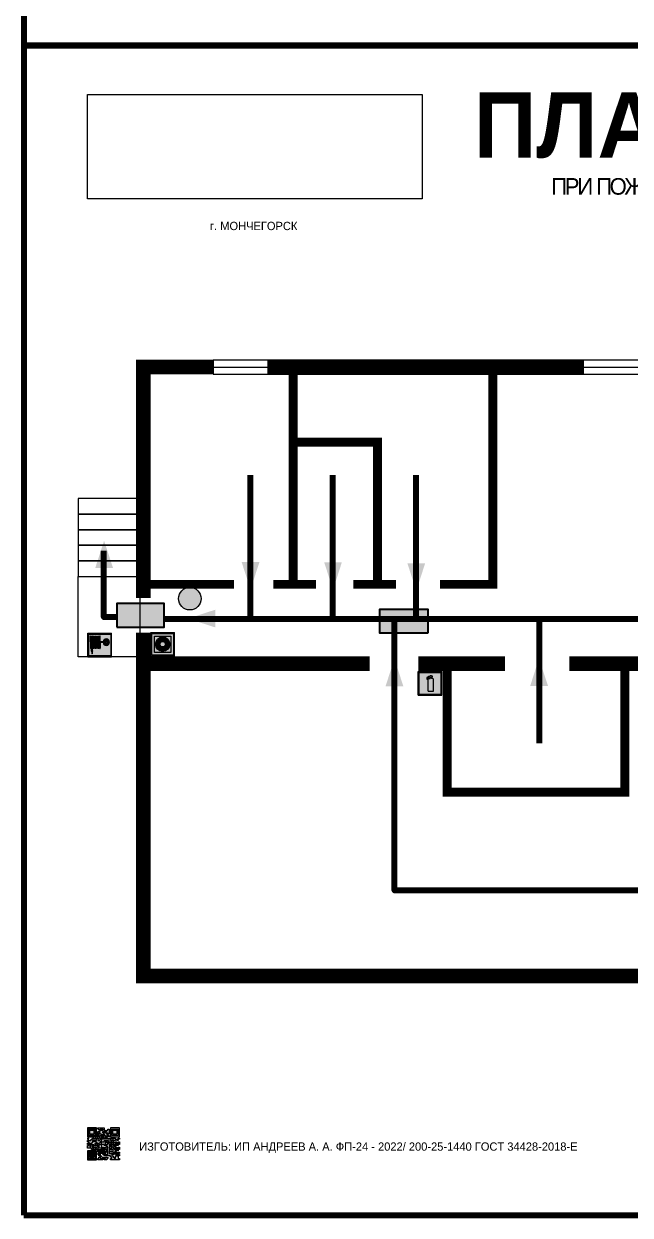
# Model space of a CAD drawing. Header units: millimetres. Extents: x 13114 to 67229, y 22859 to 38520.
# Drawn here: x 25704 to 25908.8, y 24275.8 to 24678.1 of the extents above; entities that cross this region are included whole.
import ezdxf

# ---------------------------------------------------------------- set-up
doc = ezdxf.new("R2010")
doc.units = ezdxf.units.MM
doc.layers.add('План_Штампы', color=7, linetype='Continuous')
doc.styles.add('обычный', font='arial.ttf')
picture_1 = doc.add_image_def('image1.jpg', size_in_pixel=(337, 105))

# ---------------------------------------------------------------- blocks, each defined once
blk = doc.blocks.new('QR')
at = {"lineweight": 0}
h = blk.add_hatch(color=256, dxfattribs=at)
h.dxf.hatch_style = 1
h.paths.add_polyline_path([(9241.16, 2687.38), (9242.01, 2687.38), (9242.01, 2687.83), (9241.59, 2687.83), (9241.59, 2688.68), (9239.45, 2688.68), (9239.45, 2688.25), (9239.86, 2688.25), (9239.86, 2687.83), (9240.29, 2687.83), (9240.29, 2688.25), (9241.16, 2688.25), (9241.16, 2687.83), (9240.29, 2687.83), (9240.29, 2687.38), (9239.45, 2687.38), (9239.45, 2685.22), (9238.57, 2685.22), (9238.57, 2684.8), (9239.02, 2684.8), (9239.02, 2684.37), (9238.13, 2684.37), (9238.13, 2683.92), (9239.02, 2683.92), (9239.02, 2683.5), (9239.44, 2683.5), (9239.44, 2682.64), (9239.87, 2682.64), (9239.87, 2682.18), (9239.44, 2682.18), (9239.44, 2682.64), (9238.13, 2682.64), (9238.13, 2681.76), (9237.71, 2681.76), (9237.71, 2682.64), (9238.13, 2682.64), (9238.13, 2683.07), (9237.27, 2683.07), (9237.27, 2683.51), (9237.71, 2683.51), (9237.71, 2684.37), (9238.13, 2684.37), (9238.13, 2685.22), (9237.71, 2685.22), (9237.71, 2684.8), (9237.28, 2684.8), (9237.28, 2684.38), (9235.98, 2684.38), (9235.98, 2683.92), (9236.4, 2683.92), (9236.4, 2683.49), (9236.84, 2683.49), (9236.84, 2683.07), (9236.4, 2683.07), (9236.4, 2682.64), (9235.98, 2682.64), (9235.98, 2681.76), (9237.29, 2681.76), (9237.29, 2681.33), (9239.43, 2681.33), (9239.43, 2681.76), (9240.74, 2681.76), (9240.74, 2683.05), (9239.87, 2683.05), (9239.87, 2683.5), (9240.29, 2683.5), (9240.29, 2683.91), (9240.74, 2683.91), (9240.74, 2684.81), (9240.29, 2684.81), (9240.29, 2684.79), (9240.29, 2684.37), (9239.45, 2684.37), (9239.45, 2684.8), (9239.87, 2684.8), (9239.87, 2685.21), (9240.74, 2685.21), (9240.74, 2686.1), (9240.29, 2686.1), (9240.29, 2685.64), (9239.86, 2685.64), (9239.86, 2686.95), (9240.29, 2686.95), (9240.29, 2686.52), (9240.74, 2686.52), (9240.74, 2686.1), (9241.16, 2686.1), (9241.16, 2686.53), (9241.59, 2686.53), (9241.59, 2686.1), (9242.02, 2686.1), (9242.02, 2685.21), (9241.59, 2685.21), (9241.59, 2686.1), (9241.16, 2686.1), (9241.16, 2685.21), (9240.74, 2685.21), (9240.74, 2684.81), (9242.89, 2684.81), (9242.89, 2685.22), (9242.47, 2685.22), (9242.47, 2686.11), (9242.89, 2686.11), (9242.89, 2686.52), (9242.46, 2686.52), (9242.46, 2686.95), (9242.89, 2686.95), (9242.89, 2686.52), (9243.32, 2686.52), (9243.32, 2688.26), (9242.9, 2688.26), (9242.9, 2687.83), (9242.47, 2687.83), (9242.47, 2687.38), (9242.01, 2687.38), (9242.01, 2686.94), (9241.16, 2686.94)])
h.paths.add_polyline_path([(9239.02, 2682.18), (9239.02, 2681.76), (9238.54, 2681.76), (9238.54, 2682.18)], flags=16)
h.paths.add_polyline_path([(9237.27, 2682.65), (9237.27, 2682.19), (9236.83, 2682.19), (9236.83, 2682.65)], flags=16)
h = blk.add_hatch(color=256, dxfattribs=at)
h.dxf.hatch_style = 1
h.paths.add_polyline_path([(9238.15, 2687.83), (9236.83, 2687.83), (9236.83, 2686.52), (9238.15, 2686.52)], flags=0)
h.paths.add_polyline_path([(9239.01, 2685.65), (9239.01, 2688.68), (9235.98, 2688.68), (9235.98, 2685.65)])
h.paths.add_polyline_path([(9236.41, 2686.1), (9236.41, 2688.26), (9238.56, 2688.26), (9238.56, 2686.1)], flags=16)
h.paths.add_polyline_path([(9236.83, 2686.52), (9236.83, 2687.83), (9238.15, 2687.83), (9238.15, 2686.52)], flags=0)
h = blk.add_hatch(color=256, dxfattribs=at)
h.dxf.hatch_style = 1
h.paths.add_polyline_path([(9238.15, 2686.52), (9238.15, 2687.83), (9236.83, 2687.83), (9236.83, 2686.52)])
h.paths.add_polyline_path([(9245.91, 2686.52), (9245.91, 2687.83), (9244.59, 2687.83), (9244.59, 2686.52)], flags=0)
h.paths.add_polyline_path([(9246.77, 2685.65), (9246.77, 2688.68), (9243.74, 2688.68), (9243.74, 2685.65)])
h.paths.add_polyline_path([(9244.17, 2686.1), (9244.17, 2688.26), (9246.32, 2688.26), (9246.32, 2686.1)], flags=16)
h.paths.add_polyline_path([(9244.59, 2686.52), (9244.59, 2687.83), (9245.91, 2687.83), (9245.91, 2686.52)], flags=0)
h = blk.add_hatch(color=256, dxfattribs=at)
h.dxf.hatch_style = 1
h.paths.add_polyline_path([(9240.75, 2681.76), (9240.75, 2681.35), (9241.17, 2681.35), (9241.17, 2681.76)])
h.paths.add_polyline_path([(9241.6, 2682.18), (9241.17, 2682.18), (9241.17, 2681.76), (9241.6, 2681.76)])
h.paths.add_polyline_path([(9242.47, 2681.34), (9242.47, 2682.19), (9242.02, 2682.19), (9242.02, 2681.76), (9241.6, 2681.76), (9241.6, 2681.34)])
h.paths.add_polyline_path([(9239.87, 2678.3), (9239.44, 2678.3), (9239.44, 2677.89), (9241.17, 2677.89), (9241.17, 2678.3), (9240.28, 2678.3), (9240.28, 2678.73), (9239.87, 2678.73)])
h.paths.add_polyline_path([(9240.75, 2678.73), (9240.75, 2679.19), (9240.28, 2679.19), (9240.28, 2678.73)])
h.paths.add_polyline_path([(9241.6, 2678.73), (9241.17, 2678.73), (9241.17, 2678.3), (9241.6, 2678.3)])
h.paths.add_polyline_path([(9242.02, 2678.3), (9241.6, 2678.3), (9241.6, 2677.89), (9242.48, 2677.89), (9242.48, 2678.31), (9242.9, 2678.31), (9242.9, 2678.73), (9242.02, 2678.73)])
h.paths.add_polyline_path([(9246.36, 2684.37), (9246.36, 2684.79), (9245.93, 2684.79), (9245.93, 2684.37)])
h.paths.add_polyline_path([(9246.78, 2685.2), (9246.36, 2685.2), (9246.36, 2684.79), (9246.78, 2684.79)])
h.paths.add_polyline_path([(9245.91, 2687.83), (9244.59, 2687.83), (9244.59, 2686.52), (9245.91, 2686.52)])
h = blk.add_hatch(color=256, dxfattribs=at)
h.dxf.hatch_style = 1
h.paths.add_polyline_path([(9243.32, 2686.11), (9242.89, 2686.11), (9242.89, 2685.64), (9243.32, 2685.64)])
h.paths.add_polyline_path([(9239.02, 2683.07), (9239.02, 2683.5), (9238.56, 2683.5), (9238.56, 2683.07)])
h.paths.add_polyline_path([(9236.4, 2684.8), (9236.4, 2685.22), (9235.98, 2685.22), (9235.98, 2684.8)])
h.paths.add_polyline_path([(9236.4, 2683.07), (9236.4, 2683.49), (9235.98, 2683.49), (9235.98, 2683.07)])
h = blk.add_hatch(color=256, dxfattribs=at)
h.dxf.hatch_style = 1
h.paths.add_polyline_path([(9243.32, 2682.64), (9243.32, 2683.07), (9244.62, 2683.07), (9244.62, 2684.37), (9243.74, 2684.37), (9243.74, 2684.8), (9244.62, 2684.8), (9244.62, 2684.37), (9245.48, 2684.37), (9245.48, 2685.22), (9243.32, 2685.22), (9243.32, 2683.5), (9242.89, 2683.5), (9242.89, 2683.06), (9242.01, 2683.06), (9242.01, 2683.91), (9242.47, 2683.91), (9242.47, 2683.5), (9242.89, 2683.5), (9242.89, 2684.38), (9241.59, 2684.38), (9241.59, 2683.91), (9240.74, 2683.91), (9240.74, 2683.05), (9241.59, 2683.05), (9241.59, 2682.64), (9242.47, 2682.64), (9242.47, 2682.19), (9242.91, 2682.19), (9242.91, 2681.34), (9242.48, 2681.34), (9242.48, 2680.91), (9242.91, 2680.91), (9242.91, 2679.17), (9243.75, 2679.17), (9243.75, 2678.73), (9244.2, 2678.73), (9244.2, 2678.3), (9243.75, 2678.3), (9243.75, 2677.88), (9246.78, 2677.88), (9246.78, 2678.3), (9246.35, 2678.3), (9246.35, 2679.19), (9245.48, 2679.19), (9245.48, 2678.31), (9245.05, 2678.31), (9245.05, 2678.73), (9244.62, 2678.73), (9244.62, 2679.19), (9244.2, 2679.19), (9244.2, 2679.61), (9245.05, 2679.61), (9245.05, 2680.46), (9245.48, 2680.46), (9245.48, 2681.34), (9245.04, 2681.34), (9245.04, 2681.76), (9244.63, 2681.76), (9244.63, 2682.19), (9244.21, 2682.19), (9244.21, 2681.76), (9243.32, 2681.76), (9243.32, 2682.19), (9244.21, 2682.19), (9244.21, 2682.64)])
h.paths.add_polyline_path([(9243.75, 2683.49), (9243.75, 2683.92), (9244.21, 2683.92), (9244.21, 2683.49)], flags=16)
h.paths.add_polyline_path([(9243.32, 2681.34), (9244.63, 2681.34), (9244.63, 2680.04), (9243.32, 2680.04)], flags=16)
h.paths.add_polyline_path([(9243.76, 2680.89), (9244.18, 2680.89), (9244.18, 2680.48), (9243.76, 2680.48)], flags=0)
h = blk.add_hatch(color=256, dxfattribs=at)
h.dxf.hatch_style = 1
h.paths.add_polyline_path([(9246.36, 2683.07), (9246.78, 2683.07), (9246.78, 2683.92), (9246.36, 2683.92), (9246.36, 2683.49), (9245.92, 2683.49), (9245.92, 2683.92), (9245.06, 2683.92), (9245.06, 2683.49), (9245.48, 2683.49), (9245.48, 2683.07), (9244.62, 2683.07), (9244.62, 2682.65), (9245.05, 2682.65), (9245.05, 2682.18), (9245.48, 2682.18), (9245.48, 2682.65), (9246.36, 2682.65)])
h.paths.add_polyline_path([(9246.78, 2682.18), (9246.36, 2682.18), (9246.36, 2681.75), (9245.92, 2681.75), (9245.92, 2682.18), (9245.48, 2682.18), (9245.48, 2681.34), (9245.48, 2681.34), (9245.94, 2681.34), (9245.94, 2680.91), (9246.36, 2680.91), (9246.36, 2681.34), (9246.78, 2681.34)])
h = blk.add_hatch(color=256, dxfattribs=at)
h.dxf.hatch_style = 1
h.paths.add_polyline_path([(9235.98, 2680.9), (9235.98, 2677.86), (9239.02, 2677.86), (9239.02, 2680.9)])
h.paths.add_polyline_path([(9238.57, 2680.48), (9238.57, 2678.32), (9236.41, 2678.32), (9236.41, 2680.48)], flags=16)
h.paths.add_polyline_path([(9238.15, 2680.05), (9238.15, 2678.74), (9236.83, 2678.74), (9236.83, 2680.05)], flags=0)
h = blk.add_hatch(color=256, dxfattribs=at)
h.dxf.hatch_style = 1
h.paths.add_polyline_path([(9238.15, 2680.05), (9236.83, 2680.05), (9236.83, 2678.74), (9238.15, 2678.74)])
h = blk.add_hatch(color=256, dxfattribs=at)
h.dxf.hatch_style = 1
h.paths.add_polyline_path([(9242.02, 2680.46), (9242.48, 2680.46), (9242.48, 2680.91), (9241.58, 2680.91), (9241.58, 2681.35), (9241.17, 2681.35), (9241.17, 2680.91), (9240.75, 2680.91), (9240.75, 2681.33), (9239.43, 2681.33), (9239.43, 2680.46), (9239.86, 2680.46), (9239.86, 2680.92), (9240.3, 2680.92), (9240.3, 2680.46), (9239.86, 2680.46), (9239.86, 2680.04), (9239.44, 2680.04), (9239.44, 2679.62), (9239.86, 2679.62), (9239.86, 2679.19), (9240.29, 2679.19), (9240.29, 2680.03), (9241.18, 2680.03), (9241.18, 2680.47), (9241.6, 2680.47), (9241.6, 2680.03), (9241.18, 2680.03), (9241.18, 2679.61), (9241.6, 2679.61), (9241.6, 2679.19), (9242.47, 2679.19), (9242.47, 2679.6), (9242.02, 2679.6)])
h = blk.add_hatch(color=256, dxfattribs=at)
h.dxf.hatch_style = 1
h.paths.add_polyline_path([(9244.18, 2680.48), (9244.18, 2680.89), (9243.76, 2680.89), (9243.76, 2680.48)])
h = blk.add_hatch(color=256, dxfattribs=at)
h.dxf.hatch_style = 1
h.paths.add_polyline_path([(9245.93, 2680.04), (9245.93, 2680.46), (9245.48, 2680.46), (9245.48, 2679.62), (9246.35, 2679.62), (9246.35, 2680.04)])
h.paths.add_polyline_path([(9246.78, 2680.04), (9246.78, 2680.46), (9246.35, 2680.46), (9246.35, 2680.04)])
h.paths.add_polyline_path([(9246.78, 2679.18), (9246.78, 2679.62), (9246.35, 2679.62), (9246.35, 2679.18)])
for points in [[(9237.71, 2685.22), (9238.13, 2685.22), (9238.13, 2684.37), (9237.71, 2684.37), (9237.71, 2683.51), (9237.27, 2683.51), (9237.27, 2683.07), (9238.13, 2683.07), (9238.13, 2682.64), (9237.71, 2682.64), (9237.71, 2681.76), (9238.13, 2681.76), (9238.13, 2682.64), (9239.44, 2682.64), (9239.44, 2683.5), (9239.02, 2683.5), (9239.02, 2683.07), (9238.56, 2683.07), (9238.56, 2683.5), (9239.02, 2683.5), (9239.02, 2683.92), (9238.13, 2683.92), (9238.13, 2684.37), (9239.02, 2684.37), (9239.02, 2684.8), (9238.57, 2684.8), (9238.57, 2685.22), (9239.45, 2685.22), (9239.45, 2687.38), (9240.29, 2687.38), (9240.29, 2687.83), (9239.86, 2687.83), (9239.86, 2688.25), (9239.45, 2688.25), (9239.45, 2688.68), (9241.59, 2688.68), (9241.59, 2687.83), (9242.01, 2687.83), (9242.01, 2687.38), (9242.47, 2687.38), (9242.47, 2687.83), (9242.9, 2687.83), (9242.9, 2688.26), (9243.32, 2688.26), (9243.32, 2686.52), (9242.89, 2686.52), (9242.89, 2686.11), (9243.32, 2686.11), (9243.32, 2685.64), (9242.89, 2685.64), (9242.89, 2686.11), (9242.47, 2686.11), (9242.47, 2685.22), (9242.89, 2685.22), (9242.89, 2684.81), (9240.74, 2684.81), (9240.74, 2683.91), (9241.59, 2683.91), (9241.59, 2684.38), (9242.89, 2684.38), (9242.89, 2683.5), (9242.47, 2683.5), (9242.47, 2683.91), (9242.01, 2683.91), (9242.01, 2683.06), (9242.89, 2683.06), (9242.89, 2683.5), (9243.32, 2683.5), (9243.32, 2685.22), (9245.48, 2685.22), (9245.48, 2684.37), (9244.62, 2684.37), (9244.62, 2683.07), (9245.48, 2683.07), (9245.48, 2683.49), (9245.06, 2683.49), (9245.06, 2683.92), (9245.92, 2683.92), (9245.92, 2683.49), (9246.36, 2683.49), (9246.36, 2683.92), (9246.78, 2683.92), (9246.78, 2683.07), (9246.36, 2683.07), (9246.36, 2682.65), (9245.48, 2682.65), (9245.48, 2682.18), (9245.92, 2682.18), (9245.92, 2681.75), (9246.36, 2681.75), (9246.36, 2682.18), (9246.78, 2682.18), (9246.78, 2681.34), (9246.36, 2681.34), (9246.36, 2680.91), (9245.94, 2680.91), (9245.94, 2681.34), (9245.48, 2681.34), (9245.48, 2680.46), (9245.93, 2680.46), (9245.93, 2680.04), (9246.35, 2680.04), (9246.35, 2680.46), (9246.78, 2680.46), (9246.78, 2680.04), (9246.78, 2680.04), (9246.35, 2680.04), (9246.35, 2679.62), (9246.78, 2679.62), (9246.78, 2679.18), (9246.35, 2679.18), (9246.35, 2678.3), (9246.78, 2678.3), (9246.78, 2677.88), (9243.75, 2677.88), (9243.75, 2678.3), (9244.2, 2678.3), (9244.2, 2678.73), (9243.75, 2678.73), (9243.75, 2679.17), (9242.91, 2679.17), (9242.91, 2680.91), (9242.48, 2680.91), (9242.48, 2680.46), (9242.02, 2680.46), (9242.02, 2679.6), (9242.47, 2679.6), (9242.47, 2679.19), (9241.6, 2679.19), (9241.6, 2679.61), (9241.18, 2679.61), (9241.18, 2680.03), (9240.29, 2680.03), (9240.29, 2679.19), (9240.75, 2679.19), (9240.75, 2678.73), (9240.28, 2678.73), (9240.28, 2678.3), (9241.17, 2678.3), (9241.17, 2678.73), (9241.6, 2678.73), (9241.6, 2678.3), (9242.02, 2678.3), (9242.02, 2678.73), (9242.9, 2678.73), (9242.9, 2678.31), (9242.48, 2678.31), (9242.48, 2677.89), (9241.6, 2677.89), (9241.6, 2678.3), (9241.17, 2678.3), (9241.17, 2677.89), (9239.44, 2677.89), (9239.44, 2678.3), (9239.87, 2678.3), (9239.87, 2678.73), (9240.28, 2678.73), (9240.28, 2679.19), (9240.29, 2679.19), (9239.86, 2679.19), (9239.86, 2679.62), (9239.44, 2679.62), (9239.44, 2680.04), (9239.86, 2680.04), (9239.86, 2680.46), (9239.43, 2680.46), (9239.43, 2681.33), (9237.29, 2681.33), (9237.29, 2681.76), (9235.98, 2681.76), (9235.98, 2682.64), (9236.4, 2682.64), (9236.4, 2683.07), (9235.98, 2683.07), (9235.98, 2683.49), (9236.4, 2683.49), (9236.4, 2683.92), (9235.98, 2683.92), (9235.98, 2684.38), (9237.28, 2684.38), (9237.28, 2684.8), (9237.71, 2684.8), (9237.71, 2685.22), (9237.92, 2685.22)], [(9240.74, 2685.21), (9239.87, 2685.21), (9239.87, 2684.8), (9239.45, 2684.8), (9239.45, 2684.37), (9240.29, 2684.37), (9240.29, 2684.79), (9240.29, 2684.81), (9240.74, 2684.81), (9240.74, 2685.21), (9239.87, 2685.21)], [(9240.74, 2686.1), (9240.74, 2686.52), (9240.29, 2686.52), (9240.29, 2686.95), (9239.86, 2686.95), (9239.86, 2685.64), (9240.29, 2685.64), (9240.29, 2686.1), (9240.74, 2686.1), (9240.74, 2686.52)], [(9240.74, 2683.91), (9240.29, 2683.91), (9240.29, 2683.5), (9239.87, 2683.5), (9239.87, 2683.05), (9240.74, 2683.05), (9240.74, 2683.91)], [(9244.62, 2684.37), (9244.62, 2684.8), (9243.74, 2684.8), (9243.74, 2684.37), (9244.62, 2684.37)], [(9240.74, 2683.05), (9240.74, 2681.76), (9239.43, 2681.76), (9239.43, 2681.33), (9240.75, 2681.33), (9240.75, 2681.35), (9240.75, 2680.91), (9241.17, 2680.91), (9241.17, 2681.35), (9241.58, 2681.35), (9241.58, 2680.91), (9242.48, 2680.91), (9242.48, 2681.34), (9242.91, 2681.34), (9242.91, 2682.19), (9242.47, 2682.19), (9242.47, 2682.64), (9241.59, 2682.64), (9241.59, 2683.05), (9240.74, 2683.05)], [(9239.86, 2680.46), (9239.86, 2680.92), (9240.3, 2680.92), (9240.3, 2680.46), (9239.86, 2680.46)], [(9241.6, 2681.76), (9242.02, 2681.76), (9242.02, 2682.19), (9242.47, 2682.19), (9242.47, 2681.34), (9241.6, 2681.34), (9241.6, 2681.76)], [(9244.62, 2683.07), (9243.32, 2683.07), (9243.32, 2682.64), (9244.21, 2682.64), (9244.21, 2682.19), (9243.32, 2682.19), (9243.32, 2681.76), (9244.21, 2681.76), (9244.21, 2682.19), (9244.63, 2682.19), (9244.63, 2681.76), (9245.04, 2681.76), (9245.04, 2681.34), (9245.48, 2681.34)], [(9245.48, 2680.46), (9245.05, 2680.46), (9245.05, 2679.61), (9244.2, 2679.61), (9244.2, 2679.19), (9244.62, 2679.19), (9244.62, 2678.73), (9245.05, 2678.73), (9245.05, 2678.31), (9245.48, 2678.31), (9245.48, 2679.19), (9246.35, 2679.19), (9246.35, 2679.07)], [(9245.48, 2682.18), (9245.05, 2682.18), (9245.05, 2682.65), (9244.62, 2682.65), (9244.62, 2683.07)], [(9245.48, 2682.18), (9245.48, 2681.34)], [(9246.35, 2679.62), (9245.48, 2679.62), (9245.48, 2680.46)], [(9245.48, 2680.46), (9245.48, 2679.62), (9246.35, 2679.62), (9246.35, 2680.04), (9245.93, 2680.04), (9245.93, 2680.46), (9245.48, 2680.46), (9245.48, 2679.62)], [(9246.35, 2679.62), (9246.35, 2679.18)]]:
    blk.add_lwpolyline(points, dxfattribs=at)
for points in [[(9235.98, 2685.65), (9239.01, 2685.65), (9239.01, 2688.68), (9235.98, 2688.68)], [(9236.41, 2688.26), (9238.56, 2688.26), (9238.56, 2686.1), (9236.41, 2686.1)], [(9236.83, 2687.83), (9238.15, 2687.83), (9238.15, 2686.52), (9236.83, 2686.52)], [(9240.29, 2687.83), (9241.16, 2687.83), (9241.16, 2688.25), (9240.29, 2688.25)], [(9240.29, 2688.25), (9241.16, 2688.25), (9241.16, 2687.83), (9240.29, 2687.83)], [(9243.74, 2685.65), (9246.77, 2685.65), (9246.77, 2688.68), (9243.74, 2688.68)], [(9244.17, 2688.26), (9246.32, 2688.26), (9246.32, 2686.1), (9244.17, 2686.1)], [(9244.59, 2687.83), (9245.91, 2687.83), (9245.91, 2686.52), (9244.59, 2686.52)], [(9235.98, 2684.8), (9236.4, 2684.8), (9236.4, 2685.22), (9235.98, 2685.22)], [(9236.4, 2683.07), (9236.84, 2683.07), (9236.84, 2683.49), (9236.4, 2683.49)], [(9241.16, 2686.1), (9240.74, 2686.1), (9240.74, 2685.21), (9241.16, 2685.21)], [(9242.01, 2687.38), (9241.16, 2687.38), (9241.16, 2686.94), (9242.01, 2686.94)], [(9241.16, 2687.38), (9242.01, 2687.38), (9242.01, 2686.94), (9241.16, 2686.94)], [(9241.16, 2686.53), (9241.59, 2686.53), (9241.59, 2686.1), (9241.16, 2686.1)], [(9241.59, 2686.1), (9242.02, 2686.1), (9242.02, 2685.21), (9241.59, 2685.21)], [(9242.89, 2686.52), (9242.46, 2686.52), (9242.46, 2686.95), (9242.89, 2686.95)], [(9243.75, 2683.92), (9244.21, 2683.92), (9244.21, 2683.49), (9243.75, 2683.49)], [(9245.93, 2684.79), (9246.36, 2684.79), (9246.36, 2684.37), (9245.93, 2684.37)], [(9246.36, 2685.2), (9246.78, 2685.2), (9246.78, 2684.79), (9246.36, 2684.79)], [(9235.98, 2677.86), (9239.02, 2677.86), (9239.02, 2680.9), (9235.98, 2680.9)], [(9236.41, 2680.48), (9238.57, 2680.48), (9238.57, 2678.32), (9236.41, 2678.32)], [(9236.83, 2682.19), (9237.27, 2682.19), (9237.27, 2682.65), (9236.83, 2682.65)], [(9236.83, 2680.05), (9238.15, 2680.05), (9238.15, 2678.74), (9236.83, 2678.74)], [(9238.54, 2682.18), (9239.02, 2682.18), (9239.02, 2681.76), (9238.54, 2681.76)], [(9239.44, 2682.64), (9239.87, 2682.64), (9239.87, 2682.18), (9239.44, 2682.18)], [(9240.75, 2681.76), (9241.17, 2681.76), (9241.17, 2681.35), (9240.75, 2681.35)], [(9241.17, 2682.18), (9241.6, 2682.18), (9241.6, 2681.76), (9241.17, 2681.76)], [(9241.18, 2680.03), (9241.6, 2680.03), (9241.6, 2680.47), (9241.18, 2680.47)], [(9243.32, 2680.04), (9244.63, 2680.04), (9244.63, 2681.34), (9243.32, 2681.34)], [(9243.76, 2680.89), (9244.18, 2680.89), (9244.18, 2680.48), (9243.76, 2680.48)]]:
    blk.add_lwpolyline(points, close=True, dxfattribs=at)
blk = doc.blocks.new('A$C32E8229D')
at = {"true_color": 0xffffff}
blk.add_hatch(color=7, dxfattribs=at).paths.add_polyline_path([(0, 0), (0, -8), (16, -8), (16, 0)])
h = blk.add_hatch(color=126)
h.paths.add_polyline_path([(0.2, -0.2), (15.8, -0.2), (15.8, -7.8), (0.2, -7.8)])
h.paths.add_polyline_path([(13.49, -2.05), (12.08, -2.05), (11.37, -2.63, 0.162397), (11.29, -2.84), (11.29, -3.63), (10.35, -3.63), (10.35, -4.05), (11.68, -4.05), (11.68, -3.48), (12.26, -4.28), (11.29, -5.1), (11.29, -6.78), (11.85, -6.78), (11.85, -5.44), (12.8, -4.64), (12.8, -5.94), (14.46, -5.94), (14.46, -5.39), (13.45, -5.39), (13.45, -3.97), (12.46, -2.59), (13.15, -2.59), (13.69, -3.34), (14.18, -3)], flags=16)
h.paths.add_polyline_path([(10.74, -1.82, 1), (11.8, -1.82, 1)], flags=16)
h.paths.add_polyline_path([(9.39, -3.59), (5.99, -3.59), (6.56, -3.03), (5.91, -3.03), (5.1, -3.83), (5.91, -4.64), (6.56, -4.64), (5.99, -4.09), (9.39, -4.09)], flags=16)
h.paths.add_polyline_path([(4.29, -1.08), (1.72, -1.08), (1.72, -6.6), (4.29, -6.6)], flags=16)
at = {"color": 126}
blk.add_lwpolyline([(16, -8), (0, -8), (0, 0), (16, 0)], close=True, dxfattribs=at)
blk = doc.blocks.new('A$C3AD82952')
at = {"true_color": 0xf5f5ff}
h = blk.add_hatch(color=7, dxfattribs=at)
h.dxf.hatch_style = 1
h.paths.add_polyline_path([(8.21, 8.73, 0.414214), (7.89, 9.05), (7.22, 9.05), (7.22, 9.92), (7.59, 9.92, 1), (7.57, 10.36), (7.22, 10.36), (7.22, 10.6), (6.43, 10.6), (6.43, 10.36), (6.01, 10.36), (4.74, 9.59), (4.74, 8.69), (4.98, 8.73), (4.98, 9.26), (6.12, 9.91), (6.43, 9.91), (6.43, 9.05), (5.76, 9.05, 0.414214), (5.44, 8.73), (5.44, 2.2), (8.21, 2.2)], flags=0)
h.paths.add_polyline_path([(12.8, 12.8), (0, 12.8), (0, 0), (12.8, 0)])
h.paths.add_polyline_path([(0.51, 12.29), (12.29, 12.29), (12.29, 0.51), (0.51, 0.51)], flags=16)
h.paths.add_polyline_path([(4.74, 9.59), (6.01, 10.36), (6.43, 10.36), (6.43, 10.6), (7.22, 10.6), (7.22, 10.36), (7.59, 10.36, -0.94586), (7.59, 9.92), (7.22, 9.92), (7.22, 9.05), (7.89, 9.05, -0.414214), (8.21, 8.73), (8.21, 2.2), (5.44, 2.2), (5.44, 8.73, -0.414214), (5.76, 9.05), (6.43, 9.05), (6.43, 9.91), (6.12, 9.91), (4.98, 9.26), (4.98, 8.73), (4.74, 8.69)], flags=0)
h = blk.add_hatch(color=242)
h.dxf.hatch_style = 1
h.paths.add_polyline_path([(12.29, 12.29), (0.51, 12.29), (0.51, 0.51), (12.29, 0.51)])
h.paths.add_polyline_path([(4.74, 8.69), (4.74, 9.59), (6.01, 10.36), (6.43, 10.36), (6.43, 10.6), (7.22, 10.6), (7.22, 10.36), (7.59, 10.36, -0.94586), (7.59, 9.92), (7.22, 9.92), (7.22, 9.05), (7.89, 9.05, -0.414214), (8.21, 8.73), (8.21, 2.2), (5.44, 2.2), (5.44, 8.73, -0.414214), (5.76, 9.05), (6.43, 9.05), (6.43, 9.91), (6.12, 9.91), (4.98, 9.26), (4.98, 8.73)], flags=16)
h = blk.add_hatch(color=7, dxfattribs=at)
h.dxf.hatch_style = 1
h.paths.add_polyline_path([(8.21, 8.73, 0.414214), (7.89, 9.05), (7.22, 9.05), (7.22, 9.92), (7.59, 9.92, 1), (7.57, 10.36), (7.22, 10.36), (7.22, 10.6), (6.43, 10.6), (6.43, 10.36), (6.01, 10.36), (4.74, 9.59), (4.74, 8.69), (4.98, 8.73), (4.98, 9.26), (6.12, 9.91), (6.43, 9.91), (6.43, 9.05), (5.76, 9.05, 0.414214), (5.44, 8.73), (5.44, 2.2), (8.21, 2.2)])
at = {"color": 242, "lineweight": 5}
for p, q in [((0, 0), (0, 12.8)), ((0, 12.8), (12.8, 12.8)), ((6.01, 10.36), (4.74, 9.59)), ((4.74, 9.59), (4.74, 8.69)), ((4.74, 8.69), (4.98, 8.73)), ((4.98, 9.26), (6.12, 9.91)), ((4.98, 8.73), (4.98, 9.26)), ((5.44, 2.2), (5.44, 8.73)), ((5.76, 9.05), (6.43, 9.05)), ((6.01, 10.36), (6.43, 10.36)), ((6.12, 9.91), (6.43, 9.91)), ((7.22, 10.6), (6.43, 10.6)), ((6.43, 10.6), (6.43, 10.36)), ((6.43, 9.91), (6.43, 9.05)), ((7.22, 10.36), (7.22, 10.6)), ((7.59, 10.36), (7.22, 10.36)), ((7.22, 9.05), (7.22, 9.92)), ((7.59, 9.92), (7.22, 9.92)), ((7.89, 9.05), (7.22, 9.05)), ((8.21, 2.2), (8.21, 8.73)), ((12.8, 0), (12.8, 12.8)), ((0, 0), (12.8, 0)), ((5.44, 2.2), (8.21, 2.2))]:
    blk.add_line(p, q, dxfattribs=at)
blk.add_lwpolyline([(0.51, 12.29), (12.29, 12.29), (12.29, 0.51), (0.51, 0.51)], close=True, dxfattribs=at)
for centre, radius, start, end in [((5.76, 8.73), 0.32, 90, 180), ((7.58, 10.14), 0.223, 273.18746, 86.81254), ((7.89, 8.73), 0.32, 0, 90)]:
    blk.add_arc(centre, radius, start, end, dxfattribs=at)
blk = doc.blocks.new('A$C54414219')
at = {"true_color": 0xffffff}
h = blk.add_hatch(color=7, dxfattribs=at)
h.paths.add_polyline_path([(2.39, -9.45), (2.39, -18.3), (11.23, -18.3), (11.23, -9.45)], flags=0)
h.paths.add_polyline_path([(10.71, -13.87, -1), (2.92, -13.87, -1)], flags=0)
h.paths.add_polyline_path([(8.3, -13.87, -1), (5.33, -13.87, -1)], flags=0)
h.paths.add_polyline_path([(0.41, -7.47), (0.41, -20.27), (13.21, -20.27), (13.21, -7.47)])
h.paths.add_polyline_path([(0.92, -19.77), (12.71, -19.77), (12.71, -7.98), (0.92, -7.98)], flags=16)
h.paths.add_polyline_path([(11.23, -9.45), (11.23, -18.3), (2.39, -18.3), (2.39, -9.45)], flags=0)
at = {"lineweight": 5}
h = blk.add_hatch(color=242, dxfattribs=at)
h.paths.add_polyline_path([(12.71, -7.98), (0.92, -7.98), (0.92, -19.77), (12.71, -19.77)])
h.paths.add_polyline_path([(11.23, -18.3), (2.39, -18.3), (2.39, -9.45), (11.23, -9.45)], flags=16)
h.paths.add_polyline_path([(10.71, -13.87, -1), (2.92, -13.87, -1)], flags=0)
h.paths.add_polyline_path([(8.3, -13.87, -1), (5.33, -13.87, -1)], flags=0)
at = {"true_color": 0xffffff}
h = blk.add_hatch(color=7, dxfattribs=at)
h.paths.add_polyline_path([(2.39, -9.45), (2.39, -18.3), (11.23, -18.3), (11.23, -9.45)])
h.paths.add_polyline_path([(10.71, -13.87, -1), (2.92, -13.87, -1)], flags=16)
h.paths.add_polyline_path([(8.3, -13.87, -1), (5.33, -13.87, -1)], flags=0)
at = {"lineweight": 5}
h = blk.add_hatch(color=242, dxfattribs=at)
h.paths.add_polyline_path([(2.92, -13.87, 1), (10.71, -13.87, 1)])
h.paths.add_polyline_path([(8.3, -13.87, -1), (5.33, -13.87, -1)], flags=16)
at = {"color": 242, "lineweight": 5}
for p, q in [((0.41, -20.27), (0.41, -7.47)), ((0.41, -7.47), (13.21, -7.47)), ((0.41, -7.47), (13.21, -7.47)), ((13.21, -20.27), (13.21, -7.47)), ((0.41, -20.27), (13.21, -20.27))]:
    blk.add_line(p, q, dxfattribs=at)
for points in [[(0.92, -7.98), (12.71, -7.98), (12.71, -19.77), (0.92, -19.77)], [(2.39, -9.45), (11.23, -9.45), (11.23, -18.3), (2.39, -18.3)]]:
    blk.add_lwpolyline(points, close=True, dxfattribs=at)
for radius in [3.89, 1.49]:
    blk.add_circle((6.81, -13.87), radius, dxfattribs=at)
blk = doc.blocks.new('A$C7B8C2D5B')
at = {"lineweight": 0}
h = blk.add_hatch(color=5, dxfattribs=at)
h.dxf.hatch_style = 1
h.paths.add_polyline_path([(1.4, -3.02, 1), (-2.11, -3.02, 1)])
at = {"color": 5, "lineweight": 0}
blk.add_circle((-0.36, -3.02), 1.75, dxfattribs=at)
blk = doc.blocks.new('A$C37112FD5')
at = {"true_color": 0xf5f5ff}
h = blk.add_hatch(color=7, dxfattribs=at)
h.dxf.hatch_style = 1
h.paths.add_polyline_path([(12.8, -7.4), (0, -7.4), (0, -20.2), (12.8, -20.2)])
h.paths.add_polyline_path([(12.29, -7.91), (12.29, -19.69), (0.51, -19.69), (0.51, -7.91)], flags=16)
h.paths.add_polyline_path([(4.98, -9.04, -0.42597), (5.17, -9.22), (5.17, -12.25), (5.17, -15.29, -0.432244), (4.98, -15.47), (4.83, -15.47, -0.42597), (4.64, -15.29), (4.64, -12.25), (4.64, -9.22, -0.432244), (4.83, -9.04)], flags=0)
h.paths.add_polyline_path([(4.28, -9.22), (4.28, -12.25), (4.28, -15.29, -0.432244), (4.09, -15.47), (3.94, -15.47, -0.42597), (3.75, -15.29), (3.75, -12.25), (3.75, -9.22, -0.432244), (3.94, -9.04), (4.09, -9.04, -0.42597)], flags=0)
h.paths.add_polyline_path([(5.72, -9.04), (5.87, -9.04, -0.42597), (6.06, -9.22), (6.06, -12.25), (6.06, -15.29, -0.432244), (5.87, -15.47), (5.72, -15.47, -0.42597), (5.53, -15.29), (5.53, -12.25), (5.53, -9.22, -0.432244)], flags=0)
h.paths.add_polyline_path([(6.42, -8.9), (6.5, -8.9, -0.42597), (6.69, -9.08), (6.69, -12.03), (8.21, -12.03, -15.824349), (8.21, -12.47), (6.69, -12.47), (6.69, -15.42, -0.432244), (6.5, -15.6), (6.42, -15.6)], flags=0)
h.paths.add_polyline_path([(3.39, -9.22), (3.39, -12.25), (3.39, -15.29, -0.432244), (3.2, -15.47), (3.05, -15.47, -0.42597), (2.85, -15.29), (2.85, -12.25), (2.85, -9.22, -0.432244), (3.05, -9.04), (3.2, -9.04, -0.42597)], flags=0)
h.paths.add_polyline_path([(2.5, -9.22), (2.5, -16.71), (1.96, -16.71), (1.96, -9.22, -0.432244), (2.15, -9.04), (2.31, -9.04, -0.42597)], flags=0)
h.paths.add_polyline_path([(1.61, -8.9), (1.61, -15.6), (1.57, -15.6, -0.42597), (1.37, -15.42), (1.37, -12.03), (1.37, -9.09, -0.432244), (1.57, -8.9)], flags=0)
h.paths.add_polyline_path([(9.76, -10.81), (9.76, -12.03), (8.49, -12.03, -0.336371)], flags=0)
h.paths.add_polyline_path([(8.49, -12.47), (9.76, -12.47), (9.76, -13.7, -0.336371)], flags=0)
h.paths.add_polyline_path([(10.11, -10.81, -0.336371), (11.38, -12.03), (10.11, -12.03)], flags=0)
h.paths.add_polyline_path([(10.11, -12.47), (11.38, -12.47, -0.336371), (10.11, -13.7)], flags=0)
h.paths.add_polyline_path([(2.5, -16.84), (2.5, -17.05), (1.97, -17.05), (1.97, -16.84)], flags=0)
h.paths.add_polyline_path([(2.5, -17.24, -0.033778), (2.24, -18.6, -0.033778), (1.97, -17.24)], flags=0)
h = blk.add_hatch(color=242)
h.dxf.hatch_style = 1
h.paths.add_polyline_path([(12.29, -7.91), (0.51, -7.91), (0.51, -19.69), (12.29, -19.69)])
h.paths.add_polyline_path([(6.42, -15.6), (6.42, -8.9), (6.5, -8.9, -0.42597), (6.69, -9.08), (6.69, -12.03), (8.21, -12.03, -15.824349), (8.21, -12.47), (6.69, -12.47), (6.69, -15.42, -0.432244), (6.5, -15.6)], flags=16)
h.paths.add_polyline_path([(5.87, -15.47), (5.72, -15.47, -0.42597), (5.53, -15.29), (5.53, -12.25), (5.53, -9.22, -0.432244), (5.72, -9.04), (5.87, -9.04, -0.42597), (6.06, -9.22), (6.06, -12.25), (6.06, -15.29, -0.432244)], flags=16)
h.paths.add_polyline_path([(4.98, -15.47), (4.83, -15.47, -0.42597), (4.64, -15.29), (4.64, -12.25), (4.64, -9.22, -0.432244), (4.83, -9.04), (4.98, -9.04, -0.42597), (5.17, -9.22), (5.17, -12.25), (5.17, -15.29, -0.432244)], flags=16)
h.paths.add_polyline_path([(4.09, -15.47), (3.94, -15.47, -0.42597), (3.75, -15.29), (3.75, -12.25), (3.75, -9.22, -0.432244), (3.94, -9.04), (4.09, -9.04, -0.42597), (4.28, -9.22), (4.28, -12.25), (4.28, -15.29, -0.432244)], flags=16)
h.paths.add_polyline_path([(3.2, -15.47), (3.05, -15.47, -0.42597), (2.85, -15.29), (2.85, -12.25), (2.85, -9.22, -0.432244), (3.05, -9.04), (3.2, -9.04, -0.42597), (3.39, -9.22), (3.39, -12.25), (3.39, -15.29, -0.432244)], flags=16)
h.paths.add_polyline_path([(2.5, -17.05), (1.97, -17.05), (1.97, -16.84), (2.5, -16.84)], flags=16)
h.paths.add_polyline_path([(2.5, -17.24, -0.033778), (2.24, -18.6, -0.033778), (1.97, -17.24)], flags=16)
h.paths.add_polyline_path([(2.5, -16.71), (1.96, -16.71), (1.96, -9.22, -0.432244), (2.15, -9.04), (2.31, -9.04, -0.42597), (2.5, -9.22)], flags=16)
h.paths.add_polyline_path([(1.61, -15.6), (1.57, -15.6, -0.42597), (1.37, -15.42), (1.37, -12.03), (1.37, -9.09, -0.432244), (1.57, -8.9), (1.61, -8.9)], flags=16)
h.paths.add_polyline_path([(8.49, -12.47), (9.76, -12.47), (9.76, -13.7, -0.336371)], flags=0)
h.paths.add_polyline_path([(10.11, -13.7), (10.11, -12.47), (11.38, -12.47, -0.336371)], flags=0)
h.paths.add_polyline_path([(8.49, -12.03, -0.336371), (9.76, -10.81), (9.76, -12.03)], flags=0)
h.paths.add_polyline_path([(10.11, -12.03), (10.11, -10.81, -0.336371), (11.38, -12.03)], flags=0)
h = blk.add_hatch(color=7, dxfattribs=at)
h.dxf.hatch_style = 1
h.paths.add_polyline_path([(1.61, -8.9), (1.57, -8.9, 0.432244), (1.37, -9.09), (1.37, -12.03), (1.37, -15.42, 0.42597), (1.57, -15.6), (1.61, -15.6)])
h.paths.add_polyline_path([(2.5, -9.22, 0.42597), (2.31, -9.04), (2.15, -9.04, 0.432244), (1.96, -9.22), (1.96, -16.71), (2.5, -16.71)])
h.paths.add_polyline_path([(2.5, -16.84), (1.97, -16.84), (1.97, -17.05), (2.5, -17.05)])
h.paths.add_polyline_path([(2.5, -17.24), (1.97, -17.24, 0.033778), (2.24, -18.6, 0.033778)])
h.paths.add_polyline_path([(3.39, -12.25), (3.39, -9.22, 0.42597), (3.2, -9.04), (3.05, -9.04, 0.432244), (2.85, -9.22), (2.85, -12.25), (2.85, -15.29, 0.42597), (3.05, -15.47), (3.2, -15.47, 0.432244), (3.39, -15.29)])
h.paths.add_polyline_path([(4.28, -12.25), (4.28, -9.22, 0.42597), (4.09, -9.04), (3.94, -9.04, 0.432244), (3.75, -9.22), (3.75, -12.25), (3.75, -15.29, 0.42597), (3.94, -15.47), (4.09, -15.47, 0.432244), (4.28, -15.29)])
h.paths.add_polyline_path([(5.17, -12.25), (5.17, -9.22, 0.42597), (4.98, -9.04), (4.83, -9.04, 0.432244), (4.64, -9.22), (4.64, -12.25), (4.64, -15.29, 0.42597), (4.83, -15.47), (4.98, -15.47, 0.432244), (5.17, -15.29)])
h.paths.add_polyline_path([(6.06, -12.25), (6.06, -9.22, 0.42597), (5.87, -9.04), (5.72, -9.04, 0.432244), (5.53, -9.22), (5.53, -12.25), (5.53, -15.29, 0.42597), (5.72, -15.47), (5.87, -15.47, 0.432244), (6.06, -15.29)])
h.paths.add_polyline_path([(6.69, -12.47), (8.21, -12.47, 15.824349), (8.21, -12.03), (6.69, -12.03), (6.69, -9.08, 0.42597), (6.5, -8.9), (6.42, -8.9), (6.42, -15.6), (6.5, -15.6, 0.432244), (6.69, -15.42)])
h.paths.add_polyline_path([(8.49, -12.47), (9.76, -12.47), (9.76, -13.7, -0.336371)], flags=16)
h.paths.add_polyline_path([(8.49, -12.03, -0.336371), (9.76, -10.81), (9.76, -12.03)], flags=16)
h.paths.add_polyline_path([(10.11, -12.47), (11.38, -12.47, -0.336371), (10.11, -13.7)], flags=16)
h.paths.add_polyline_path([(10.11, -12.03), (10.11, -10.81, -0.336371), (11.38, -12.03)], flags=16)
h = blk.add_hatch(color=242)
h.dxf.hatch_style = 1
h.paths.add_polyline_path([(9.76, -10.81, 0.336371), (8.49, -12.03), (9.76, -12.03)])
h.paths.add_polyline_path([(10.11, -10.81), (10.11, -12.03), (11.38, -12.03, 0.336371)])
h.paths.add_polyline_path([(11.38, -12.47), (10.11, -12.47), (10.11, -13.7, 0.336371)])
h.paths.add_polyline_path([(9.76, -12.47), (8.49, -12.47, 0.336371), (9.76, -13.7)])
at = {"color": 242, "lineweight": 5}
for p, q in [((0, -20.2), (0, -7.4)), ((0, -7.4), (12.8, -7.4)), ((1.37, -12.03), (1.37, -9.08)), ((1.37, -12.03), (1.37, -15.42)), ((1.57, -8.9), (1.61, -8.9)), ((1.61, -8.9), (1.61, -15.6)), ((1.96, -16.71), (1.96, -9.22)), ((2.15, -9.04), (2.31, -9.04)), ((2.5, -16.71), (2.5, -9.22)), ((2.85, -12.25), (2.85, -9.22)), ((2.85, -12.25), (2.85, -15.29)), ((3.05, -9.04), (3.2, -9.04)), ((3.39, -12.25), (3.39, -9.22)), ((3.39, -12.25), (3.39, -15.29)), ((3.75, -12.25), (3.75, -9.22)), ((3.75, -12.25), (3.75, -15.29)), ((3.94, -9.04), (4.09, -9.04)), ((4.28, -12.25), (4.28, -9.22)), ((4.28, -12.25), (4.28, -15.29)), ((4.64, -12.25), (4.64, -9.22)), ((4.64, -12.25), (4.64, -15.29)), ((4.83, -9.04), (4.98, -9.04)), ((5.17, -12.25), (5.17, -9.22)), ((5.17, -12.25), (5.17, -15.29)), ((5.53, -12.25), (5.53, -9.22)), ((5.53, -12.25), (5.53, -15.29)), ((5.72, -9.04), (5.87, -9.04)), ((6.06, -12.25), (6.06, -9.22)), ((6.06, -12.25), (6.06, -15.29)), ((6.42, -8.9), (6.42, -15.6)), ((6.5, -8.9), (6.42, -8.9)), ((6.69, -12.03), (6.69, -9.08)), ((8.21, -12.03), (6.69, -12.03)), ((8.21, -12.47), (6.69, -12.47)), ((6.69, -12.47), (6.69, -15.42)), ((9.76, -12.03), (8.49, -12.03)), ((9.76, -12.47), (8.49, -12.47)), ((9.76, -10.81), (9.76, -12.03)), ((9.76, -12.47), (9.76, -13.7)), ((10.11, -10.81), (10.11, -12.03)), ((11.38, -12.03), (10.11, -12.03)), ((11.38, -12.47), (10.11, -12.47)), ((10.11, -12.47), (10.11, -13.7)), ((12.8, -20.2), (12.8, -7.4)), ((1.57, -15.6), (1.61, -15.6)), ((1.96, -16.71), (2.5, -16.71)), ((1.97, -16.84), (2.5, -16.84)), ((1.97, -17.05), (1.97, -16.84)), ((2.5, -17.05), (1.97, -17.05)), ((1.97, -17.24), (2.5, -17.24)), ((2.5, -16.84), (2.5, -17.05)), ((3.05, -15.47), (3.2, -15.47)), ((3.94, -15.47), (4.09, -15.47)), ((4.83, -15.47), (4.98, -15.47)), ((5.72, -15.47), (5.87, -15.47)), ((6.42, -15.6), (6.5, -15.6)), ((0, -20.2), (12.8, -20.2))]:
    blk.add_line(p, q, dxfattribs=at)
blk.add_lwpolyline([(0.51, -7.91), (12.29, -7.91), (12.29, -19.69), (0.51, -19.69)], close=True, dxfattribs=at)
for centre, radius, start, end in [((1.56, -9.09), 0.182, 87.10267, 180.60715), ((2.15, -9.22), 0.182, 87.10267, 180.60715), ((2.32, -9.22), 0.182, 359.39285, 92.89733), ((3.04, -9.22), 0.182, 87.10267, 180.60715), ((3.21, -9.22), 0.182, 359.39285, 92.89733), ((3.93, -9.22), 0.182, 87.10267, 180.60715), ((4.1, -9.22), 0.182, 359.39285, 92.89733), ((4.82, -9.22), 0.182, 87.10267, 180.60715), ((4.99, -9.22), 0.182, 359.39285, 92.89733), ((5.71, -9.22), 0.182, 87.10267, 180.60715), ((5.88, -9.22), 0.182, 359.39285, 92.89733), ((6.51, -9.09), 0.182, 359.39285, 92.89733), ((9.93, -12.25), 1.74, 187.23185, 172.76815), ((9.93, -12.25), 1.46, 96.99266, 171.35851), ((9.93, -12.25), 1.46, 188.64149, 263.00734), ((9.93, -12.25), 1.46, 8.64149, 83.00734), ((9.93, -12.25), 1.46, 276.99266, 351.35851), ((1.56, -15.42), 0.182, 179.39285, 272.89733), ((12.17, -15.98), 10.27, 187.04098, 194.7793), ((-7.7, -15.98), 10.27, 345.2207, 352.95902), ((3.04, -15.29), 0.182, 179.39285, 272.89733), ((3.21, -15.29), 0.182, 267.10267, 0.60715), ((3.93, -15.29), 0.182, 179.39285, 272.89733), ((4.1, -15.29), 0.182, 267.10267, 0.60715), ((4.82, -15.29), 0.182, 179.39285, 272.89733), ((4.99, -15.29), 0.182, 267.10267, 0.60715), ((5.71, -15.29), 0.182, 179.39285, 272.89733), ((5.88, -15.29), 0.182, 267.10267, 0.60715), ((6.51, -15.42), 0.182, 267.10267, 0.60715)]:
    blk.add_arc(centre, radius, start, end, dxfattribs=at)
blk = doc.blocks.new('A$C7B4425F7')
at = {"true_color": 0xffffff}
blk.add_hatch(color=7, dxfattribs=at).paths.add_polyline_path([(0, 0), (-16, 0), (-16, -8), (0, -8)])
h = blk.add_hatch(color=126)
h.paths.add_polyline_path([(-0.2, -0.2), (-15.8, -0.2), (-15.8, -7.8), (-0.2, -7.8)])
h.paths.add_polyline_path([(-11.76, -2.03), (-11.76, -3.66), (-11.17, -3.66, -0.568275), (-11.17, -6.18), (-12.58, -6.18), (-12.58, -2.03)], flags=16)
h.paths.add_polyline_path([(-13.33, -4.12, -0.495768), (-13.59, -6.18), (-15.03, -6.18), (-15.03, -2.03), (-13.59, -2.03, -0.487973)], flags=16)
h.paths.add_polyline_path([(-10.25, -2.03), (-9.48, -2.03), (-9.48, -6.18), (-10.25, -6.18)], flags=16)
h.paths.add_polyline_path([(-13.84, -3.69), (-14.24, -3.69), (-14.24, -3.03), (-13.9, -3.03, -0.692621)], flags=0)
h.paths.add_polyline_path([(-9.15, -2.03), (-8.4, -2.03), (-8.04, -3.07), (-7.68, -2.03), (-6.93, -2.03), (-7.64, -4.1), (-6.93, -6.18), (-7.68, -6.18), (-8.04, -5.14), (-8.4, -6.18), (-9.15, -6.18), (-8.44, -4.1)], flags=16)
h.paths.add_polyline_path([(-11.76, -4.46), (-11.42, -4.46, -0.692621), (-11.36, -5.12), (-11.76, -5.12)], flags=0)
h.paths.add_polyline_path([(-13.9, -5.2), (-14.24, -5.2), (-14.24, -4.55), (-13.84, -4.55, -0.708038)], flags=0)
edge = h.paths.add_edge_path(flags=16)
edge.add_ellipse((-5.51, -4.08), major_axis=(0, 2.05), ratio=0.586184, start_angle=0, end_angle=360)
edge = h.paths.add_edge_path(flags=0)
edge.add_ellipse((-5.51, -4.08), major_axis=(0, 1.14), ratio=0.454828, start_angle=0, end_angle=360)
h.paths.add_polyline_path([(-4.13, -4.96, 0.377264), (-3.48, -4.52, 0.0555), (-3.16, -2.03), (-1.66, -2.03), (-1.66, -4.96), (-0.96, -4.96), (-0.96, -7.01), (-1.75, -7.01), (-1.75, -6.18), (-3.3, -6.18), (-3.3, -7.02), (-4.13, -7.02)], flags=16)
h.paths.add_polyline_path([(-2.73, -2.91), (-2.28, -2.91), (-2.28, -4.96), (-3.05, -4.96, 0.079136)], flags=0)
at = {"color": 126}
blk.add_lwpolyline([(-16, -8), (0, -8), (0, 0), (-16, 0)], close=True, dxfattribs=at)

msp = doc.modelspace()

# ---------------------------------------------------------------- linework, layer by layer
at = {"color": 6, "lineweight": 100}
for points in [[(25703.99, 24670.78), (26303.99, 24670.78), (26303.99, 25065.78), (25703.99, 25065.78)], [(25703.99, 24275.78), (26303.99, 24275.78), (26303.99, 24670.78), (25703.99, 24670.78)]]:
    msp.add_lwpolyline(points, close=True, dxfattribs=at)
at = {"lineweight": 100, "const_width": 5}
for points in [[(25768.28, 24562.21), (25744.34, 24562.21), (25744.34, 24484.17)], [(25744.34, 24472.54), (25744.34, 24356.58), (26108.63, 24356.58), (26108.63, 24562.21), (26080.39, 24562.21)], [(25893.21, 24562.21), (25786.2, 24562.21)], [(25744.34, 24462.05), (25820.78, 24462.05)], [(25837.29, 24462.05), (25866.51, 24462.05)], [(25888.28, 24462.05), (25912.8, 24462.05)]]:
    msp.add_lwpolyline(points, dxfattribs=at)
at = {"lineweight": 0}
for points in [[(25767.97, 24564.62), (26092.73, 24564.62)], [(25768.28, 24562.21), (26093.04, 24562.21)], [(25767.92, 24559.79), (26092.67, 24559.79)]]:
    msp.add_lwpolyline(points, dxfattribs=at)
at = {"lineweight": 0, "const_width": 3}
for points in [[(25794.98, 24488.84), (25794.98, 24563.37), (25794.98, 24536.86), (25823.48, 24536.86), (25823.48, 24488.84)], [(25844.62, 24488.84), (25862.38, 24488.84), (25862.38, 24561.23)], [(25745.12, 24488.84), (25775, 24488.84)], [(25788.25, 24488.84), (25802.63, 24488.84)], [(25815.31, 24488.84), (25829.69, 24488.84)], [(25846.96, 24462.05), (25846.96, 24418.64), (25907.01, 24418.64), (25907.01, 24461.26)]]:
    msp.add_lwpolyline(points, dxfattribs=at)
at = {"color": 126, "lineweight": 100, "true_color": 0x008754}
for points in [[(25780.57, 24477.17), (25780.57, 24525.74)], [(25808.42, 24477.17), (25808.42, 24525.74)], [(25836.55, 24477.17), (25836.55, 24525.74)], [(25735.42, 24477.76), (25731.02, 24477.76), (25731.02, 24500.11)], [(25751.42, 24477.17), (25923.2, 24477.17), (25923.2, 24385.47), (25989.97, 24385.47)], [(25923.2, 24385.47), (25829.16, 24385.47), (25829.16, 24477.17)], [(25878.03, 24477.17), (25878.03, 24435.16)]]:
    msp.add_lwpolyline(points, dxfattribs=at)
at = {"lineweight": 0}
for points in [[(25722.3, 24512.55), (25743.17, 24512.55), (25743.17, 24517.82), (25722.3, 24517.82)], [(25722.3, 24507.27), (25743.17, 24507.27), (25743.17, 24512.55), (25722.3, 24512.55)], [(25722.3, 24507.27), (25743.17, 24507.27), (25743.17, 24512.55), (25722.3, 24512.55)], [(25722.3, 24502), (25743.17, 24502), (25743.17, 24507.27), (25722.3, 24507.27)], [(25722.3, 24496.73), (25743.17, 24496.73), (25743.17, 24502), (25722.3, 24502)], [(25722.3, 24491.46), (25743.17, 24491.46), (25743.17, 24496.73), (25722.3, 24496.73)], [(25743.17, 24464.32), (25722.3, 24464.32), (25722.3, 24491.46), (25743.17, 24491.46)]]:
    msp.add_lwpolyline(points, close=True, dxfattribs=at)
at = {"layer": 'План_Штампы', "color": 126, "true_color": 0x008754}
for points in [[(25734.13, 24494.33), (25728.12, 24494.35), (25731.1, 24503.56)], [(25777.55, 24496.34), (25783.56, 24496.32), (25780.58, 24487.1)], [(25805.42, 24496.29), (25811.42, 24496.28), (25808.45, 24487.06)], [(25833.54, 24495.92), (25839.54, 24495.9), (25836.57, 24486.68)], [(25768.71, 24480.27), (25768.7, 24474.26), (25759.48, 24477.24)], [(25832.19, 24454.41), (25826.18, 24454.42), (25829.16, 24463.64)], [(25881.04, 24454.52), (25875.04, 24454.54), (25878.01, 24463.76)]]:
    msp.add_solid(points, dxfattribs=at)

# ---------------------------------------------------------------- block references
for name, p, xscale, yscale, zscale in [('A$C7B8C2D5B', (25760.81, 24490.56), 2.177419353276491, 2.177419353276491, 2.177419353276491), ('A$C37112FD5', (25725.64, 24476.94), 0.6249984004534781, 0.6249984004534781, 0.6249984004534781), ('A$C54414219', (25746.62, 24477.26), 0.625, 0.625, 0.625), ('A$C3AD82952', (25837.2, 24451.35), 0.625, 0.625, 0.625)]:
    msp.add_blockref(name, p, dxfattribs=dict(xscale=xscale, yscale=yscale, zscale=zscale))
at = {"color": 22, "lineweight": 100, "true_color": 0xbb1e10}
msp.add_blockref('QR', (16489.5, 21616.62), dxfattribs=at)
at = {"layer": 'План_Штампы'}
msp.add_blockref('A$C7B4425F7', (25751.42, 24482.35), dxfattribs=at)
at = {"layer": 'План_Штампы', "color": 126, "true_color": 0x008754, "xscale": 1.012510887696, "yscale": 1.012510887696, "zscale": 1.012510887696, "rotation": 359.9978653237144}
msp.add_blockref('A$C32E8229D', (25824.29, 24480.47), dxfattribs=at)

# ---------------------------------------------------------------- texts
at = {"lineweight": 0, "style": 'обычный'}
for s, insert, char_height, width, attachment_point in [('{\\fProxima Nova Rg|b1|i0|c204|p2;ПЛАН ЭВАКУАЦИИ}', (25855.98, 24654.92), 22, 493.8901, 1), ('\\pi-8.4,l8.4,t8.4;{\\fProxima Nova Rg|b0|i0|c204|p2;г. МОНЧЕГОРСК\\H1.1997x; }', (25781.64, 24609.82), 2.8, 126.6484, 5), ('\\pi-8.4,l8.4,t8.4;{\\fProxima Nova Rg|b0|i0|c204|p2;ИЗГОТОВИТЕЛЬ: ИП АНДРЕЕВ А. А.\\fProxima Nova Rg|b0|i0|c0|p2; \\fProxima Nova Rg|b0|i0|c204|p2;ФП-24 - 2022/ 200-25-1440 ГОСТ 34428-2018-Е\\H1.2266x; }', (25816.99, 24298.55), 2.8, 191.3484, 5)]:
    msp.add_mtext(s, dxfattribs=dict(at, insert=insert, char_height=char_height, width=width, attachment_point=attachment_point))
at = {"color": 0, "lineweight": 0, "insert": (26002.4, 24626.16), "char_height": 7, "width": 449.2158, "attachment_point": 5, "style": 'обычный'}
msp.add_mtext('{\\fArial Black|b1|i0|c204|p34;\\H2x;\\T0.85;  \\fArial Narrow|b0|i0|c204|p34;\\H0.8x;\\W0.9;\\P\\fProxima Nova Rg|b0|i0|c204|p2;\\H0.5x;\\W1;\\C256;ПРИ ПОЖАРЕ  ИЛИ ДРУГИХ ЧРЕЗВЫЧАЙНЫХ СИТУАЦИЯХ  ИЗ ПОМЕЩЕНИЙ \\fProxima Nova Rg|b1|i0|c204|p2;\\H1.25x;\\PЦЭО:   АБК ТЭЦ  ДУШЕВЫЕ  3 ЭТАЖ}', dxfattribs=at)

# ---------------------------------------------------------------- pictures from other files: only their frames are drawn
at = {"color": 7, "lineweight": 0, "true_color": 0xf5f5ff}
image = msp.add_image(picture_1, insert=(25725.47, 24619.04), size_in_units=(113.11, 35.24), dxfattribs=at)
image.dxf.flags = 7

doc.saveas('drawing.dxf')
